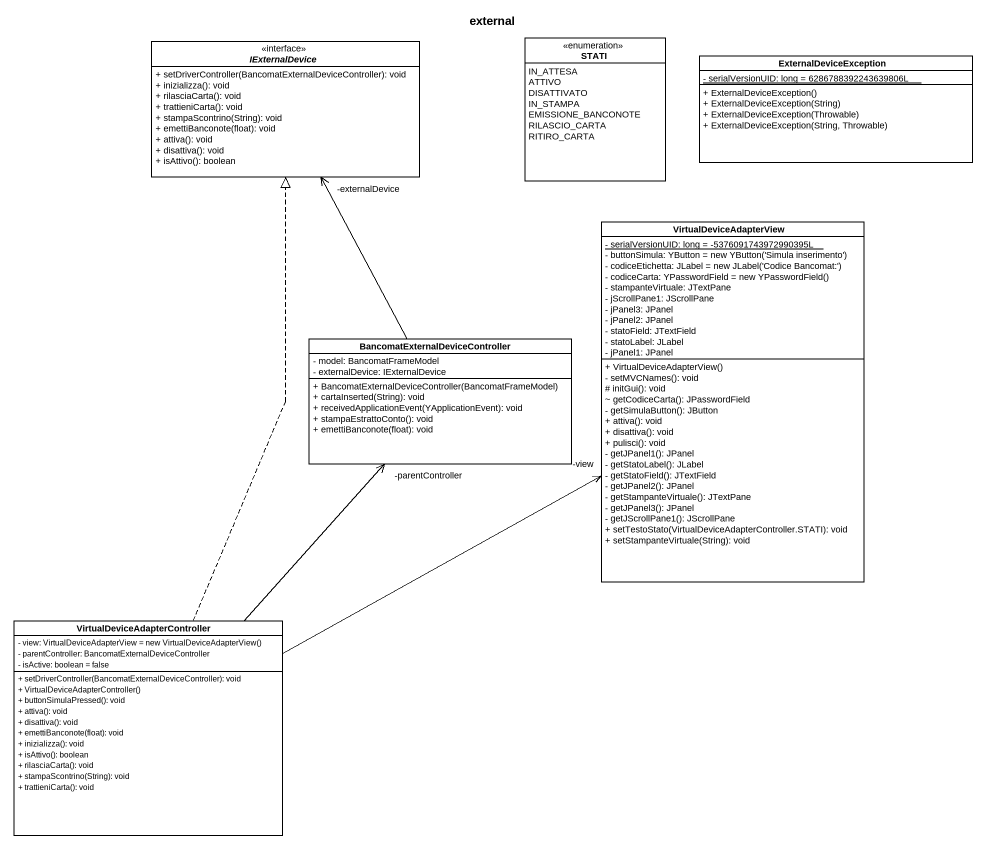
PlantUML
@startuml
title external
hide circle
hide empty members
skinparam classAttributeIconSize 0
interface IExternalDevice <<interface>> {
  + setDriverController(BancomatExternalDeviceController): void
  + inizializza(): void
  + rilasciaCarta(): void
  + trattieniCarta(): void
  + stampaScontrino(String): void
  + emettiBanconote(float): void
  + attiva(): void
  + disattiva(): void
  + isAttivo(): boolean
}
enum STATI {
  IN_ATTESA
  ATTIVO
  DISATTIVATO
  IN_STAMPA
  EMISSIONE_BANCONOTE
  RILASCIO_CARTA
  RITIRO_CARTA
}
class ExternalDeviceException {
  {static} - serialVersionUID: long = 6286788392243639806L
  + ExternalDeviceException()
  + ExternalDeviceException(String)
  + ExternalDeviceException(Throwable)
  + ExternalDeviceException(String, Throwable)
}
class VirtualDeviceAdapterView {
  {static} - serialVersionUID: long = -5376091743972990395L
  {field} - buttonSimula: YButton = new YButton('Simula inserimento')
  {field} - codiceEtichetta: JLabel = new JLabel('Codice Bancomat:')
  {field} - codiceCarta: YPasswordField = new YPasswordField()
  - stampanteVirtuale: JTextPane
  - jScrollPane1: JScrollPane
  - jPanel3: JPanel
  - jPanel2: JPanel
  - statoField: JTextField
  - statoLabel: JLabel
  - jPanel1: JPanel
  + VirtualDeviceAdapterView()
  - setMVCNames(): void
  # initGui(): void
  ~ getCodiceCarta(): JPasswordField
  - getSimulaButton(): JButton
  + attiva(): void
  + disattiva(): void
  + pulisci(): void
  - getJPanel1(): JPanel
  - getStatoLabel(): JLabel
  - getStatoField(): JTextField
  - getJPanel2(): JPanel
  - getStampanteVirtuale(): JTextPane
  - getJPanel3(): JPanel
  - getJScrollPane1(): JScrollPane
  + setTestoStato(VirtualDeviceAdapterController.STATI): void
  + setStampanteVirtuale(String): void
}
class "BancomatExternalDeviceController" as BancomatExternalDeviceContro {
  - model: BancomatFrameModel
  - externalDevice: IExternalDevice
  + BancomatExternalDeviceController(BancomatFrameModel)
  + cartaInserted(String): void
  + receivedApplicationEvent(YApplicationEvent): void
  + stampaEstrattoConto(): void
  + emettiBanconote(float): void
}
class "VirtualDeviceAdapterController" as VirtualDeviceAdapterControll {
  {field} - view: VirtualDeviceAdapterView = new VirtualDeviceAdapterView()
  - parentController: BancomatExternalDeviceController
  - isActive: boolean = false
  + setDriverController(BancomatExternalDeviceController): void
  + VirtualDeviceAdapterController()
  + buttonSimulaPressed(): void
  + attiva(): void
  + disattiva(): void
  + emettiBanconote(float): void
  + inizializza(): void
  + isAttivo(): boolean
  + rilasciaCarta(): void
  + stampaScontrino(String): void
  + trattieniCarta(): void
}
BancomatExternalDeviceContro -up-> "-externalDevice" IExternalDevice
VirtualDeviceAdapterControll .up.|> IExternalDevice
VirtualDeviceAdapterControll -right-> "-view" VirtualDeviceAdapterView
VirtualDeviceAdapterControll -up-> "-parentController" BancomatExternalDeviceContro
@enduml
